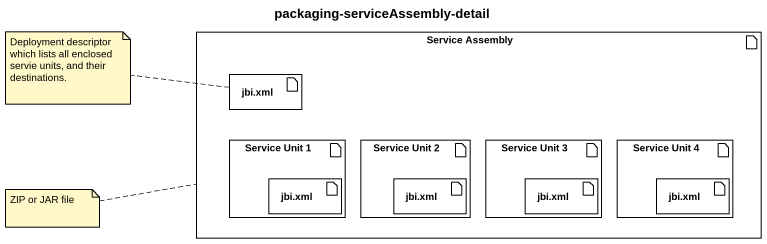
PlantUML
@startuml
title packaging-serviceAssembly-detail
artifact "Service Assembly" as Service_Assembly {
  artifact "jbi.xml" as jbi_xml #FFFFFF
  artifact "Service Unit 1" as Service_Unit_1 {
    artifact "jbi.xml" as jbi_xml_2 #FFFFFF
  }
  artifact "Service Unit 2" as Service_Unit_2 {
    artifact "jbi.xml" as jbi_xml_3 #FFFFFF
  }
  artifact "Service Unit 3" as Service_Unit_3 {
    artifact "jbi.xml" as jbi_xml_4 #FFFFFF
  }
  artifact "Service Unit 4" as Service_Unit_4 {
    artifact "jbi.xml" as jbi_xml_5 #FFFFFF
  }
}
note left of jbi_xml : Deployment descriptor which lists all enclosed servie units, and their destinations.
note left of Service_Assembly : ZIP or JAR file
@enduml
